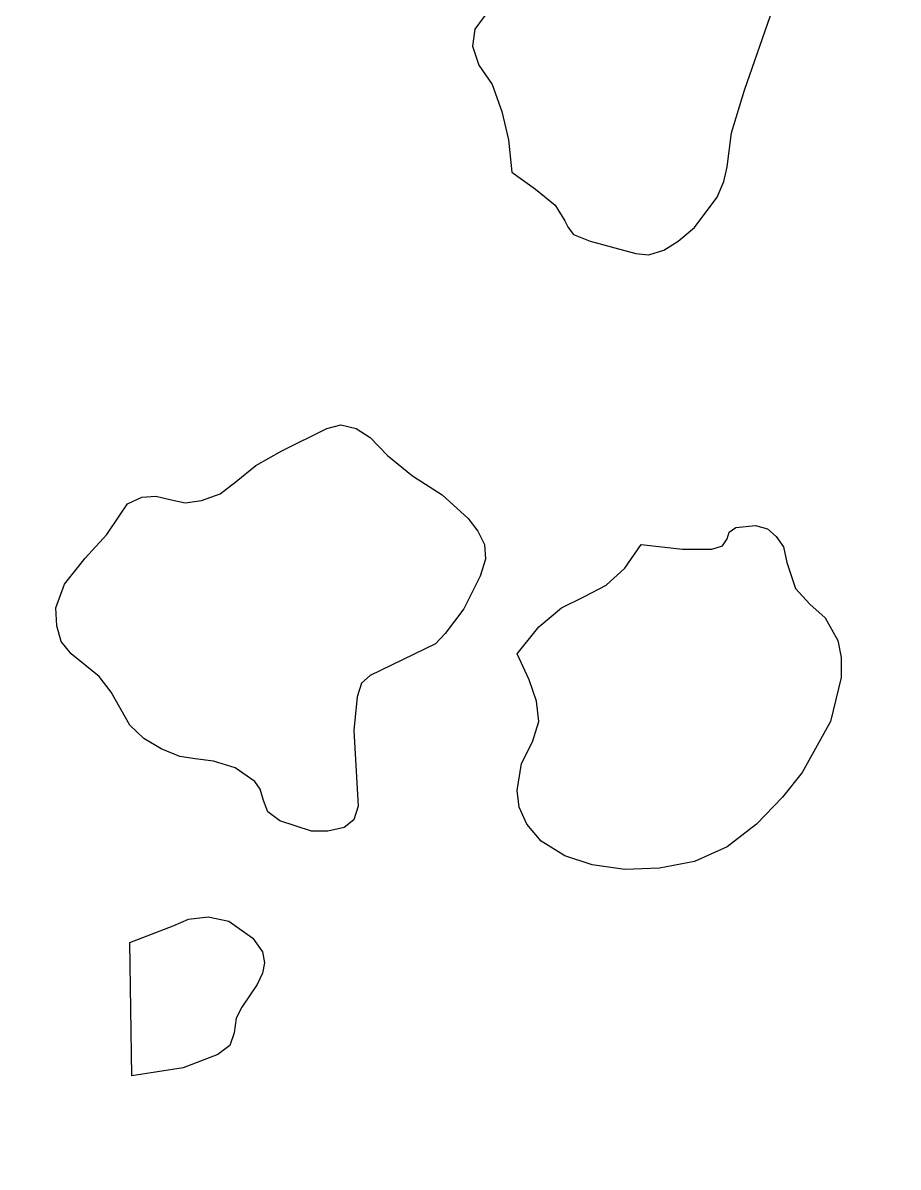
# Model space of a CAD drawing. Header units: centimetres. Extents: x -1.43 to 1.43, y -4.33 to 4.33.
# Drawn here: x -0.402 to 0.444, y 1.863 to 2.968 of the extents above; entities that cross this region are included whole.
import ezdxf

# ---------------------------------------------------------------- set-up
doc = ezdxf.new("R2010")
doc.units = ezdxf.units.CM
doc.header["$MEASUREMENT"] = 0
doc.layers.add('Layer 1', color=7, linetype='Continuous')

msp = doc.modelspace()

# ---------------------------------------------------------------- linework, layer by layer
at = {"layer": 'Layer 1', "color": 142}
for points, knots in [([(1.42781, -4.33099), (1.42781, -4.33099), (-1.42782, -4.33143), (-1.42782, -4.33143), (-1.42782, -4.33143), (-1.42782, -4.33143), (-1.42782, 4.33143), (-1.42782, 4.33143), (-1.42782, 4.33143), (-1.42782, 4.33143), (1.42781, 4.33143), (1.42781, 4.33143), (1.42781, 4.33143), (1.42781, 4.33143), (1.42781, -4.33099), (1.42781, -4.33099)], [0, 0, 0, 0, 0.2, 0.2, 0.2, 0.2, 0.4, 0.4, 0.4, 0.4, 0.6, 0.6, 0.6, 0.6, 1, 1, 1, 1]), ([(0.11771, 3.12866), (0.11771, 3.12866), (0.11866, 3.13079), (0.11866, 3.13079), (0.11866, 3.13079), (0.11866, 3.13079), (0.12612, 3.12866), (0.12612, 3.12866), (0.12612, 3.12866), (0.12612, 3.12866), (0.1523, 3.11552), (0.1523, 3.11552), (0.1523, 3.11552), (0.1523, 3.11552), (0.18276, 3.09919), (0.18276, 3.09919), (0.18276, 3.09919), (0.18276, 3.09919), (0.19434, 3.09599), (0.19434, 3.09599), (0.19434, 3.09599), (0.19434, 3.09599), (0.20274, 3.09706), (0.20274, 3.09706), (0.20274, 3.09706), (0.20274, 3.09706), (0.21544, 3.10141), (0.21544, 3.10141), (0.21544, 3.10141), (0.21544, 3.10141), (0.22908, 3.09919), (0.22908, 3.09919), (0.22908, 3.09919), (0.22908, 3.09919), (0.24161, 3.09271), (0.24161, 3.09271), (0.24161, 3.09271), (0.24161, 3.09271), (0.24685, 3.08179), (0.24685, 3.08179), (0.24685, 3.08179), (0.24685, 3.08179), (0.25113, 3.06981), (0.25113, 3.06981), (0.25113, 3.06981), (0.25113, 3.06981), (0.26049, 3.0557), (0.26049, 3.0557), (0.26049, 3.0557), (0.26049, 3.0557), (0.27414, 3.04149), (0.27414, 3.04149), (0.27414, 3.04149), (0.27414, 3.04149), (0.28794, 3.03173), (0.28794, 3.03173), (0.28794, 3.03173), (0.28794, 3.03173), (0.31618, 3.01753), (0.31618, 3.01753), (0.31618, 3.01753), (0.31618, 3.01753), (0.32141, 3.01211), (0.32141, 3.01211), (0.32141, 3.01211), (0.32141, 3.01211), (0.32458, 3.00448), (0.32458, 3.00448), (0.32458, 3.00448), (0.32458, 3.00448), (0.32252, 2.98167), (0.32252, 2.98167), (0.32252, 2.98167), (0.32252, 2.98167), (0.29523, 2.90321), (0.29523, 2.90321), (0.29523, 2.90321), (0.29523, 2.90321), (0.28254, 2.86185), (0.28254, 2.86185), (0.28254, 2.86185), (0.28254, 2.86185), (0.27842, 2.82918), (0.27842, 2.82918), (0.27842, 2.82918), (0.27842, 2.82918), (0.27525, 2.81507), (0.27525, 2.81507), (0.27525, 2.81507), (0.27525, 2.81507), (0.2689, 2.7998), (0.2689, 2.7998), (0.2689, 2.7998), (0.2689, 2.7998), (0.24685, 2.77042), (0.24685, 2.77042), (0.24685, 2.77042), (0.24685, 2.77042), (0.23114, 2.75729), (0.23114, 2.75729), (0.23114, 2.75729), (0.23114, 2.75729), (0.2175, 2.74859), (0.2175, 2.74859), (0.2175, 2.74859), (0.2175, 2.74859), (0.20274, 2.74424), (0.20274, 2.74424), (0.20274, 2.74424), (0.20274, 2.74424), (0.19021, 2.74531), (0.19021, 2.74531), (0.19021, 2.74531), (0.19021, 2.74531), (0.14611, 2.75729), (0.14611, 2.75729), (0.14611, 2.75729), (0.14611, 2.75729), (0.13024, 2.76386), (0.13024, 2.76386), (0.13024, 2.76386), (0.13024, 2.76386), (0.12501, 2.77042), (0.12501, 2.77042), (0.12501, 2.77042), (0.12501, 2.77042), (0.12184, 2.7769), (0.12184, 2.7769), (0.12184, 2.7769), (0.12184, 2.7769), (0.11248, 2.79217), (0.11248, 2.79217), (0.11248, 2.79217), (0.11248, 2.79217), (0.09344, 2.80744), (0.09344, 2.80744), (0.09344, 2.80744), (0.09344, 2.80744), (0.07043, 2.82377), (0.07043, 2.82377), (0.07043, 2.82377), (0.07043, 2.82377), (0.06726, 2.85528), (0.06726, 2.85528), (0.06726, 2.85528), (0.06726, 2.85528), (0.06092, 2.88253), (0.06092, 2.88253), (0.06092, 2.88253), (0.06092, 2.88253), (0.05156, 2.90871), (0.05156, 2.90871), (0.05156, 2.90871), (0.05156, 2.90871), (0.03886, 2.92717), (0.03886, 2.92717), (0.03886, 2.92717), (0.03886, 2.92717), (0.03252, 2.94572), (0.03252, 2.94572), (0.03252, 2.94572), (0.03252, 2.94572), (0.03474, 2.96206), (0.03474, 2.96206), (0.03474, 2.96206), (0.03474, 2.96206), (0.04933, 2.98167), (0.04933, 2.98167), (0.04933, 2.98167), (0.04933, 2.98167), (0.05679, 2.99143), (0.05679, 2.99143), (0.05679, 2.99143), (0.05679, 2.99143), (0.06298, 3.00235), (0.06298, 3.00235), (0.06298, 3.00235), (0.06298, 3.00235), (0.06726, 3.02632), (0.06726, 3.02632), (0.06726, 3.02632), (0.06726, 3.02632), (0.06615, 3.06439), (0.06615, 3.06439), (0.06615, 3.06439), (0.06615, 3.06439), (0.07456, 3.07851), (0.07456, 3.07851), (0.07456, 3.07851), (0.07456, 3.07851), (0.09249, 3.09599), (0.09249, 3.09599), (0.09249, 3.09599), (0.09249, 3.09599), (0.11136, 3.11445), (0.11136, 3.11445), (0.11136, 3.11445), (0.11136, 3.11445), (0.1166, 3.12209), (0.1166, 3.12209), (0.1166, 3.12209), (0.1166, 3.12209), (0.11771, 3.12866), (0.11771, 3.12866)], [0, 0, 0, 0, 0.0192308, 0.0192308, 0.0192308, 0.0192308, 0.0384615, 0.0384615, 0.0384615, 0.0384615, 0.0576923, 0.0576923, 0.0576923, 0.0576923, 0.0769231, 0.0769231, 0.0769231, 0.0769231, 0.0961538, 0.0961538, 0.0961538, 0.0961538, 0.1153846, 0.1153846, 0.1153846, 0.1153846, 0.1346154, 0.1346154, 0.1346154, 0.1346154, 0.1538462, 0.1538462, 0.1538462, 0.1538462, 0.1730769, 0.1730769, 0.1730769, 0.1730769, 0.1923077, 0.1923077, 0.1923077, 0.1923077, 0.2115385, 0.2115385, 0.2115385, 0.2115385, 0.2307692, 0.2307692, 0.2307692, 0.2307692, 0.25, 0.25, 0.25, 0.25, 0.2692308, 0.2692308, 0.2692308, 0.2692308, 0.2884615, 0.2884615, 0.2884615, 0.2884615, 0.3076923, 0.3076923, 0.3076923, 0.3076923, 0.3269231, 0.3269231, 0.3269231, 0.3269231, 0.3461538, 0.3461538, 0.3461538, 0.3461538, 0.3653846, 0.3653846, 0.3653846, 0.3653846, 0.3846154, 0.3846154, 0.3846154, 0.3846154, 0.4038462, 0.4038462, 0.4038462, 0.4038462, 0.4230769, 0.4230769, 0.4230769, 0.4230769, 0.4423077, 0.4423077, 0.4423077, 0.4423077, 0.4615385, 0.4615385, 0.4615385, 0.4615385, 0.4807692, 0.4807692, 0.4807692, 0.4807692, 0.5, 0.5, 0.5, 0.5, 0.5192308, 0.5192308, 0.5192308, 0.5192308, 0.5384615, 0.5384615, 0.5384615, 0.5384615, 0.5576923, 0.5576923, 0.5576923, 0.5576923, 0.5769231, 0.5769231, 0.5769231, 0.5769231, 0.5961538, 0.5961538, 0.5961538, 0.5961538, 0.6153846, 0.6153846, 0.6153846, 0.6153846, 0.6346154, 0.6346154, 0.6346154, 0.6346154, 0.6538462, 0.6538462, 0.6538462, 0.6538462, 0.6730769, 0.6730769, 0.6730769, 0.6730769, 0.6923077, 0.6923077, 0.6923077, 0.6923077, 0.7115385, 0.7115385, 0.7115385, 0.7115385, 0.7307692, 0.7307692, 0.7307692, 0.7307692, 0.75, 0.75, 0.75, 0.75, 0.7692308, 0.7692308, 0.7692308, 0.7692308, 0.7884615, 0.7884615, 0.7884615, 0.7884615, 0.8076923, 0.8076923, 0.8076923, 0.8076923, 0.8269231, 0.8269231, 0.8269231, 0.8269231, 0.8461538, 0.8461538, 0.8461538, 0.8461538, 0.8653846, 0.8653846, 0.8653846, 0.8653846, 0.8846154, 0.8846154, 0.8846154, 0.8846154, 0.9038462, 0.9038462, 0.9038462, 0.9038462, 0.9230769, 0.9230769, 0.9230769, 0.9230769, 0.9423077, 0.9423077, 0.9423077, 0.9423077, 0.9615385, 0.9615385, 0.9615385, 0.9615385, 1, 1, 1, 1]), ([(-0.00318, 2.36861), (-0.00318, 2.36861), (0.00634, 2.37838), (0.00634, 2.37838), (0.00634, 2.37838), (0.00634, 2.37838), (0.02411, 2.40234), (0.02411, 2.40234), (0.02411, 2.40234), (0.02411, 2.40234), (0.03997, 2.43394), (0.03997, 2.43394), (0.03997, 2.43394), (0.03997, 2.43394), (0.04521, 2.45027), (0.04521, 2.45027), (0.04521, 2.45027), (0.04521, 2.45027), (0.0441, 2.46438), (0.0441, 2.46438), (0.0441, 2.46438), (0.0441, 2.46438), (0.03775, 2.47743), (0.03775, 2.47743), (0.03775, 2.47743), (0.03775, 2.47743), (0.02839, 2.48941), (0.02839, 2.48941), (0.02839, 2.48941), (0.02839, 2.48941), (0.00317, 2.51231), (0.00317, 2.51231), (0.00317, 2.51231), (0.00317, 2.51231), (-0.02523, 2.53087), (-0.02523, 2.53087), (-0.02523, 2.53087), (-0.02523, 2.53087), (-0.04934, 2.55039), (-0.04934, 2.55039), (-0.04934, 2.55039), (-0.04934, 2.55039), (-0.06616, 2.56788), (-0.06616, 2.56788), (-0.06616, 2.56788), (-0.06616, 2.56788), (-0.0798, 2.57658), (-0.0798, 2.57658), (-0.0798, 2.57658), (-0.0798, 2.57658), (-0.09456, 2.57986), (-0.09456, 2.57986), (-0.09456, 2.57986), (-0.09456, 2.57986), (-0.1082, 2.57658), (-0.1082, 2.57658), (-0.1082, 2.57658), (-0.1082, 2.57658), (-0.15135, 2.55474), (-0.15135, 2.55474), (-0.15135, 2.55474), (-0.15135, 2.55474), (-0.17658, 2.54063), (-0.17658, 2.54063), (-0.17658, 2.54063), (-0.17658, 2.54063), (-0.19546, 2.52536), (-0.19546, 2.52536), (-0.19546, 2.52536), (-0.19546, 2.52536), (-0.21116, 2.51338), (-0.21116, 2.51338), (-0.21116, 2.51338), (-0.21116, 2.51338), (-0.22909, 2.5069), (-0.22909, 2.5069), (-0.22909, 2.5069), (-0.22909, 2.5069), (-0.24479, 2.50468), (-0.24479, 2.50468), (-0.24479, 2.50468), (-0.24479, 2.50468), (-0.25955, 2.50797), (-0.25955, 2.50797), (-0.25955, 2.50797), (-0.25955, 2.50797), (-0.27319, 2.51125), (-0.27319, 2.51125), (-0.27319, 2.51125), (-0.27319, 2.51125), (-0.28684, 2.5101), (-0.28684, 2.5101), (-0.28684, 2.5101), (-0.28684, 2.5101), (-0.30048, 2.50362), (-0.30048, 2.50362), (-0.30048, 2.50362), (-0.30048, 2.50362), (-0.30778, 2.4927), (-0.30778, 2.4927), (-0.30778, 2.4927), (-0.30778, 2.4927), (-0.32047, 2.47424), (-0.32047, 2.47424), (-0.32047, 2.47424), (-0.32047, 2.47424), (-0.34141, 2.45134), (-0.34141, 2.45134), (-0.34141, 2.45134), (-0.34141, 2.45134), (-0.3614, 2.42631), (-0.3614, 2.42631), (-0.3614, 2.42631), (-0.3614, 2.42631), (-0.36981, 2.40341), (-0.36981, 2.40341), (-0.36981, 2.40341), (-0.36981, 2.40341), (-0.36886, 2.38601), (-0.36886, 2.38601), (-0.36886, 2.38601), (-0.36886, 2.38601), (-0.36457, 2.37074), (-0.36457, 2.37074), (-0.36457, 2.37074), (-0.36457, 2.37074), (-0.35505, 2.35876), (-0.35505, 2.35876), (-0.35505, 2.35876), (-0.35505, 2.35876), (-0.34141, 2.34784), (-0.34141, 2.34784), (-0.34141, 2.34784), (-0.34141, 2.34784), (-0.32777, 2.33702), (-0.32777, 2.33702), (-0.32777, 2.33702), (-0.32777, 2.33702), (-0.31619, 2.32175), (-0.31619, 2.32175), (-0.31619, 2.32175), (-0.31619, 2.32175), (-0.29842, 2.29015), (-0.29842, 2.29015), (-0.29842, 2.29015), (-0.29842, 2.29015), (-0.28477, 2.2771), (-0.28477, 2.2771), (-0.28477, 2.2771), (-0.28477, 2.2771), (-0.26796, 2.26734), (-0.26796, 2.26734), (-0.26796, 2.26734), (-0.26796, 2.26734), (-0.25003, 2.25971), (-0.25003, 2.25971), (-0.25003, 2.25971), (-0.25003, 2.25971), (-0.23528, 2.25749), (-0.23528, 2.25749), (-0.23528, 2.25749), (-0.23528, 2.25749), (-0.21751, 2.25536), (-0.21751, 2.25536), (-0.21751, 2.25536), (-0.21751, 2.25536), (-0.19641, 2.24879), (-0.19641, 2.24879), (-0.19641, 2.24879), (-0.19641, 2.24879), (-0.17753, 2.23574), (-0.17753, 2.23574), (-0.17753, 2.23574), (-0.17753, 2.23574), (-0.17229, 2.22811), (-0.17229, 2.22811), (-0.17229, 2.22811), (-0.17229, 2.22811), (-0.16912, 2.21719), (-0.16912, 2.21719), (-0.16912, 2.21719), (-0.16912, 2.21719), (-0.165, 2.20636), (-0.165, 2.20636), (-0.165, 2.20636), (-0.165, 2.20636), (-0.15341, 2.19758), (-0.15341, 2.19758), (-0.15341, 2.19758), (-0.15341, 2.19758), (-0.12295, 2.18781), (-0.12295, 2.18781), (-0.12295, 2.18781), (-0.12295, 2.18781), (-0.10709, 2.18781), (-0.10709, 2.18781), (-0.10709, 2.18781), (-0.10709, 2.18781), (-0.09138, 2.1911), (-0.09138, 2.1911), (-0.09138, 2.1911), (-0.09138, 2.1911), (-0.08202, 2.19873), (-0.08202, 2.19873), (-0.08202, 2.19873), (-0.08202, 2.19873), (-0.07774, 2.21178), (-0.07774, 2.21178), (-0.07774, 2.21178), (-0.07774, 2.21178), (-0.08202, 2.28474), (-0.08202, 2.28474), (-0.08202, 2.28474), (-0.08202, 2.28474), (-0.07885, 2.3174), (-0.07885, 2.3174), (-0.07885, 2.3174), (-0.07885, 2.3174), (-0.07457, 2.33045), (-0.07457, 2.33045), (-0.07457, 2.33045), (-0.07457, 2.33045), (-0.06616, 2.33808), (-0.06616, 2.33808), (-0.06616, 2.33808), (-0.06616, 2.33808), (-0.00318, 2.36861), (-0.00318, 2.36861)], [0, 0, 0, 0, 0.0172414, 0.0172414, 0.0172414, 0.0172414, 0.0344828, 0.0344828, 0.0344828, 0.0344828, 0.0517241, 0.0517241, 0.0517241, 0.0517241, 0.0689655, 0.0689655, 0.0689655, 0.0689655, 0.0862069, 0.0862069, 0.0862069, 0.0862069, 0.1034483, 0.1034483, 0.1034483, 0.1034483, 0.1206897, 0.1206897, 0.1206897, 0.1206897, 0.137931, 0.137931, 0.137931, 0.137931, 0.1551724, 0.1551724, 0.1551724, 0.1551724, 0.1724138, 0.1724138, 0.1724138, 0.1724138, 0.1896552, 0.1896552, 0.1896552, 0.1896552, 0.2068966, 0.2068966, 0.2068966, 0.2068966, 0.2241379, 0.2241379, 0.2241379, 0.2241379, 0.2413793, 0.2413793, 0.2413793, 0.2413793, 0.2586207, 0.2586207, 0.2586207, 0.2586207, 0.2758621, 0.2758621, 0.2758621, 0.2758621, 0.2931034, 0.2931034, 0.2931034, 0.2931034, 0.3103448, 0.3103448, 0.3103448, 0.3103448, 0.3275862, 0.3275862, 0.3275862, 0.3275862, 0.3448276, 0.3448276, 0.3448276, 0.3448276, 0.362069, 0.362069, 0.362069, 0.362069, 0.3793103, 0.3793103, 0.3793103, 0.3793103, 0.3965517, 0.3965517, 0.3965517, 0.3965517, 0.4137931, 0.4137931, 0.4137931, 0.4137931, 0.4310345, 0.4310345, 0.4310345, 0.4310345, 0.4482759, 0.4482759, 0.4482759, 0.4482759, 0.4655172, 0.4655172, 0.4655172, 0.4655172, 0.4827586, 0.4827586, 0.4827586, 0.4827586, 0.5, 0.5, 0.5, 0.5, 0.5172414, 0.5172414, 0.5172414, 0.5172414, 0.5344828, 0.5344828, 0.5344828, 0.5344828, 0.5517241, 0.5517241, 0.5517241, 0.5517241, 0.5689655, 0.5689655, 0.5689655, 0.5689655, 0.5862069, 0.5862069, 0.5862069, 0.5862069, 0.6034483, 0.6034483, 0.6034483, 0.6034483, 0.6206897, 0.6206897, 0.6206897, 0.6206897, 0.637931, 0.637931, 0.637931, 0.637931, 0.6551724, 0.6551724, 0.6551724, 0.6551724, 0.6724138, 0.6724138, 0.6724138, 0.6724138, 0.6896552, 0.6896552, 0.6896552, 0.6896552, 0.7068966, 0.7068966, 0.7068966, 0.7068966, 0.7241379, 0.7241379, 0.7241379, 0.7241379, 0.7413793, 0.7413793, 0.7413793, 0.7413793, 0.7586207, 0.7586207, 0.7586207, 0.7586207, 0.7758621, 0.7758621, 0.7758621, 0.7758621, 0.7931034, 0.7931034, 0.7931034, 0.7931034, 0.8103448, 0.8103448, 0.8103448, 0.8103448, 0.8275862, 0.8275862, 0.8275862, 0.8275862, 0.8448276, 0.8448276, 0.8448276, 0.8448276, 0.862069, 0.862069, 0.862069, 0.862069, 0.8793103, 0.8793103, 0.8793103, 0.8793103, 0.8965517, 0.8965517, 0.8965517, 0.8965517, 0.9137931, 0.9137931, 0.9137931, 0.9137931, 0.9310345, 0.9310345, 0.9310345, 0.9310345, 0.9482759, 0.9482759, 0.9482759, 0.9482759, 0.9655172, 0.9655172, 0.9655172, 0.9655172, 1, 1, 1, 1]), ([(0.09661, 2.29344), (0.09661, 2.29344), (0.09042, 2.27382), (0.09042, 2.27382), (0.09042, 2.27382), (0.09042, 2.27382), (0.07979, 2.25314), (0.07979, 2.25314), (0.07979, 2.25314), (0.07979, 2.25314), (0.07567, 2.22704), (0.07567, 2.22704), (0.07567, 2.22704), (0.07567, 2.22704), (0.07773, 2.21071), (0.07773, 2.21071), (0.07773, 2.21071), (0.07773, 2.21071), (0.08503, 2.19438), (0.08503, 2.19438), (0.08503, 2.19438), (0.08503, 2.19438), (0.09883, 2.17805), (0.09883, 2.17805), (0.09883, 2.17805), (0.09883, 2.17805), (0.12184, 2.16385), (0.12184, 2.16385), (0.12184, 2.16385), (0.12184, 2.16385), (0.14817, 2.15515), (0.14817, 2.15515), (0.14817, 2.15515), (0.14817, 2.15515), (0.17958, 2.1508), (0.17958, 2.1508), (0.17958, 2.1508), (0.17958, 2.1508), (0.21322, 2.15186), (0.21322, 2.15186), (0.21322, 2.15186), (0.21322, 2.15186), (0.24685, 2.15843), (0.24685, 2.15843), (0.24685, 2.15843), (0.24685, 2.15843), (0.27842, 2.17255), (0.27842, 2.17255), (0.27842, 2.17255), (0.27842, 2.17255), (0.30682, 2.19438), (0.30682, 2.19438), (0.30682, 2.19438), (0.30682, 2.19438), (0.33204, 2.22048), (0.33204, 2.22048), (0.33204, 2.22048), (0.33204, 2.22048), (0.35092, 2.24444), (0.35092, 2.24444), (0.35092, 2.24444), (0.35092, 2.24444), (0.37821, 2.29344), (0.37821, 2.29344), (0.37821, 2.29344), (0.37821, 2.29344), (0.38868, 2.33595), (0.38868, 2.33595), (0.38868, 2.33595), (0.38868, 2.33595), (0.38868, 2.35548), (0.38868, 2.35548), (0.38868, 2.35548), (0.38868, 2.35548), (0.3855, 2.37181), (0.3855, 2.37181), (0.3855, 2.37181), (0.3855, 2.37181), (0.37297, 2.39364), (0.37297, 2.39364), (0.37297, 2.39364), (0.37297, 2.39364), (0.35822, 2.40669), (0.35822, 2.40669), (0.35822, 2.40669), (0.35822, 2.40669), (0.34457, 2.42196), (0.34457, 2.42196), (0.34457, 2.42196), (0.34457, 2.42196), (0.33617, 2.44699), (0.33617, 2.44699), (0.33617, 2.44699), (0.33617, 2.44699), (0.33299, 2.46225), (0.33299, 2.46225), (0.33299, 2.46225), (0.33299, 2.46225), (0.32569, 2.47202), (0.32569, 2.47202), (0.32569, 2.47202), (0.32569, 2.47202), (0.31729, 2.47965), (0.31729, 2.47965), (0.31729, 2.47965), (0.31729, 2.47965), (0.30571, 2.48294), (0.30571, 2.48294), (0.30571, 2.48294), (0.30571, 2.48294), (0.28683, 2.48072), (0.28683, 2.48072), (0.28683, 2.48072), (0.28683, 2.48072), (0.28048, 2.47637), (0.28048, 2.47637), (0.28048, 2.47637), (0.28048, 2.47637), (0.27842, 2.46989), (0.27842, 2.46989), (0.27842, 2.46989), (0.27842, 2.46989), (0.27414, 2.46332), (0.27414, 2.46332), (0.27414, 2.46332), (0.27414, 2.46332), (0.26366, 2.46004), (0.26366, 2.46004), (0.26366, 2.46004), (0.26366, 2.46004), (0.23527, 2.46004), (0.23527, 2.46004), (0.23527, 2.46004), (0.23527, 2.46004), (0.19545, 2.46438), (0.19545, 2.46438), (0.19545, 2.46438), (0.19545, 2.46438), (0.17958, 2.44157), (0.17958, 2.44157), (0.17958, 2.44157), (0.17958, 2.44157), (0.16181, 2.42524), (0.16181, 2.42524), (0.16181, 2.42524), (0.16181, 2.42524), (0.14071, 2.41432), (0.14071, 2.41432), (0.14071, 2.41432), (0.14071, 2.41432), (0.11866, 2.40341), (0.11866, 2.40341), (0.11866, 2.40341), (0.11866, 2.40341), (0.09661, 2.38495), (0.09661, 2.38495), (0.09661, 2.38495), (0.09661, 2.38495), (0.07567, 2.35876), (0.07567, 2.35876), (0.07567, 2.35876), (0.07567, 2.35876), (0.08725, 2.33373), (0.08725, 2.33373), (0.08725, 2.33373), (0.08725, 2.33373), (0.09455, 2.31305), (0.09455, 2.31305), (0.09455, 2.31305), (0.09455, 2.31305), (0.09661, 2.29344), (0.09661, 2.29344)], [0, 0, 0, 0, 0.0227273, 0.0227273, 0.0227273, 0.0227273, 0.0454545, 0.0454545, 0.0454545, 0.0454545, 0.0681818, 0.0681818, 0.0681818, 0.0681818, 0.0909091, 0.0909091, 0.0909091, 0.0909091, 0.1136364, 0.1136364, 0.1136364, 0.1136364, 0.1363636, 0.1363636, 0.1363636, 0.1363636, 0.1590909, 0.1590909, 0.1590909, 0.1590909, 0.1818182, 0.1818182, 0.1818182, 0.1818182, 0.2045455, 0.2045455, 0.2045455, 0.2045455, 0.2272727, 0.2272727, 0.2272727, 0.2272727, 0.25, 0.25, 0.25, 0.25, 0.2727273, 0.2727273, 0.2727273, 0.2727273, 0.2954545, 0.2954545, 0.2954545, 0.2954545, 0.3181818, 0.3181818, 0.3181818, 0.3181818, 0.3409091, 0.3409091, 0.3409091, 0.3409091, 0.3636364, 0.3636364, 0.3636364, 0.3636364, 0.3863636, 0.3863636, 0.3863636, 0.3863636, 0.4090909, 0.4090909, 0.4090909, 0.4090909, 0.4318182, 0.4318182, 0.4318182, 0.4318182, 0.4545455, 0.4545455, 0.4545455, 0.4545455, 0.4772727, 0.4772727, 0.4772727, 0.4772727, 0.5, 0.5, 0.5, 0.5, 0.5227273, 0.5227273, 0.5227273, 0.5227273, 0.5454545, 0.5454545, 0.5454545, 0.5454545, 0.5681818, 0.5681818, 0.5681818, 0.5681818, 0.5909091, 0.5909091, 0.5909091, 0.5909091, 0.6136364, 0.6136364, 0.6136364, 0.6136364, 0.6363636, 0.6363636, 0.6363636, 0.6363636, 0.6590909, 0.6590909, 0.6590909, 0.6590909, 0.6818182, 0.6818182, 0.6818182, 0.6818182, 0.7045455, 0.7045455, 0.7045455, 0.7045455, 0.7272727, 0.7272727, 0.7272727, 0.7272727, 0.75, 0.75, 0.75, 0.75, 0.7727273, 0.7727273, 0.7727273, 0.7727273, 0.7954545, 0.7954545, 0.7954545, 0.7954545, 0.8181818, 0.8181818, 0.8181818, 0.8181818, 0.8409091, 0.8409091, 0.8409091, 0.8409091, 0.8636364, 0.8636364, 0.8636364, 0.8636364, 0.8863636, 0.8863636, 0.8863636, 0.8863636, 0.9090909, 0.9090909, 0.9090909, 0.9090909, 0.9318182, 0.9318182, 0.9318182, 0.9318182, 0.9545455, 0.9545455, 0.9545455, 0.9545455, 1, 1, 1, 1]), ([(-0.29635, 1.95154), (-0.29635, 1.95154), (-0.24686, 1.95917), (-0.24686, 1.95917), (-0.24686, 1.95917), (-0.24686, 1.95917), (-0.21322, 1.97222), (-0.21322, 1.97222), (-0.21322, 1.97222), (-0.21322, 1.97222), (-0.2018, 1.98092), (-0.2018, 1.98092), (-0.2018, 1.98092), (-0.2018, 1.98092), (-0.19752, 1.9929), (-0.19752, 1.9929), (-0.19752, 1.9929), (-0.19752, 1.9929), (-0.19546, 2.0071), (-0.19546, 2.0071), (-0.19546, 2.0071), (-0.19546, 2.0071), (-0.19022, 2.01793), (-0.19022, 2.01793), (-0.19022, 2.01793), (-0.19022, 2.01793), (-0.17547, 2.03976), (-0.17547, 2.03976), (-0.17547, 2.03976), (-0.17547, 2.03976), (-0.17023, 2.05059), (-0.17023, 2.05059), (-0.17023, 2.05059), (-0.17023, 2.05059), (-0.16817, 2.06044), (-0.16817, 2.06044), (-0.16817, 2.06044), (-0.16817, 2.06044), (-0.17023, 2.07127), (-0.17023, 2.07127), (-0.17023, 2.07127), (-0.17023, 2.07127), (-0.17959, 2.08441), (-0.17959, 2.08441), (-0.17959, 2.08441), (-0.17959, 2.08441), (-0.20275, 2.10074), (-0.20275, 2.10074), (-0.20275, 2.10074), (-0.20275, 2.10074), (-0.22274, 2.10509), (-0.22274, 2.10509), (-0.22274, 2.10509), (-0.22274, 2.10509), (-0.24162, 2.10287), (-0.24162, 2.10287), (-0.24162, 2.10287), (-0.24162, 2.10287), (-0.25638, 2.09639), (-0.25638, 2.09639), (-0.25638, 2.09639), (-0.25638, 2.09639), (-0.29842, 2.08006), (-0.29842, 2.08006), (-0.29842, 2.08006), (-0.29842, 2.08006), (-0.29635, 1.95154), (-0.29635, 1.95154)], [0, 0, 0, 0, 0.0555556, 0.0555556, 0.0555556, 0.0555556, 0.1111111, 0.1111111, 0.1111111, 0.1111111, 0.1666667, 0.1666667, 0.1666667, 0.1666667, 0.2222222, 0.2222222, 0.2222222, 0.2222222, 0.2777778, 0.2777778, 0.2777778, 0.2777778, 0.3333333, 0.3333333, 0.3333333, 0.3333333, 0.3888889, 0.3888889, 0.3888889, 0.3888889, 0.4444444, 0.4444444, 0.4444444, 0.4444444, 0.5, 0.5, 0.5, 0.5, 0.5555556, 0.5555556, 0.5555556, 0.5555556, 0.6111111, 0.6111111, 0.6111111, 0.6111111, 0.6666667, 0.6666667, 0.6666667, 0.6666667, 0.7222222, 0.7222222, 0.7222222, 0.7222222, 0.7777778, 0.7777778, 0.7777778, 0.7777778, 0.8333333, 0.8333333, 0.8333333, 0.8333333, 0.8888889, 0.8888889, 0.8888889, 0.8888889, 1, 1, 1, 1])]:
    msp.add_open_spline(points, degree=3, knots=knots, dxfattribs=at)

doc.saveas('drawing.dxf')
